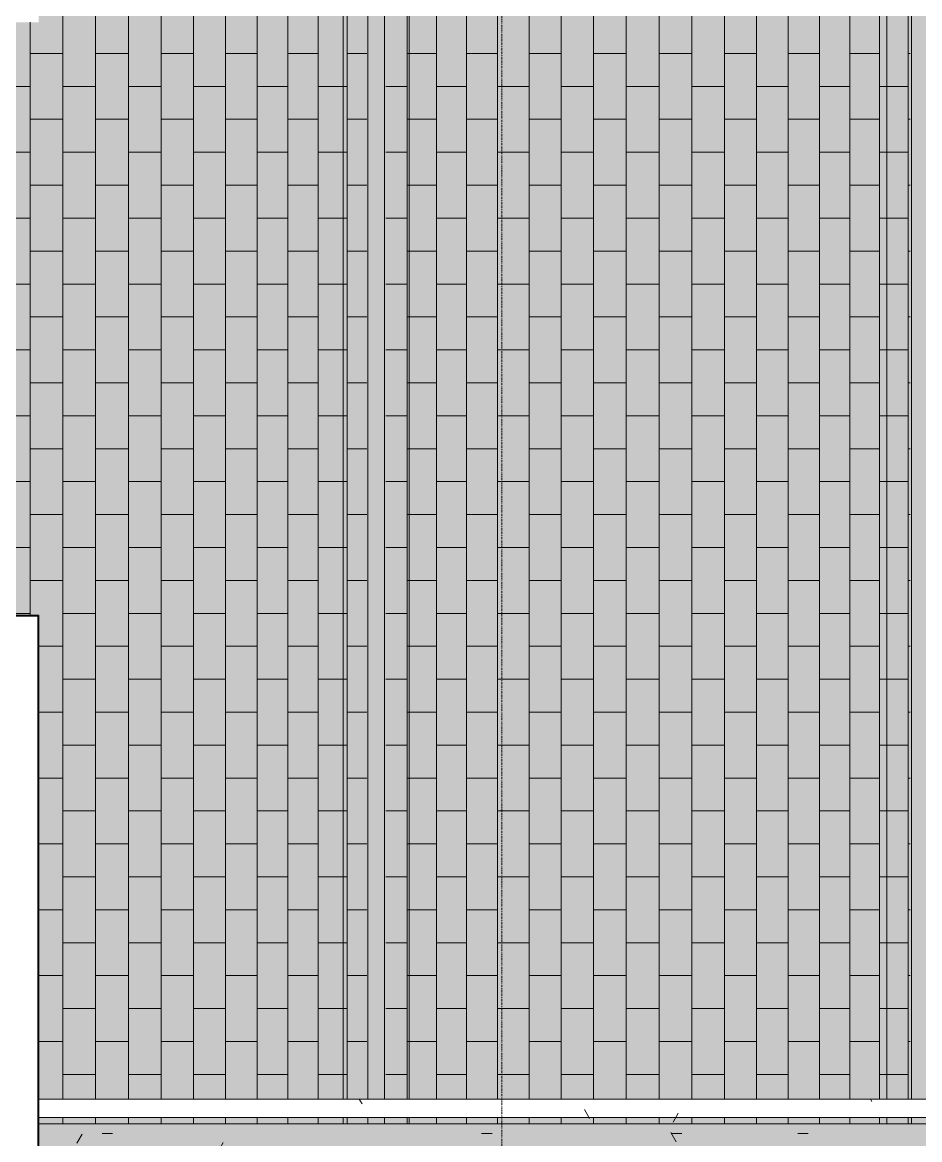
# Model space of a CAD drawing. Header units: inches. Extents: x -956 to 966, y -1111 to 895.
# Drawn here: x -654.8 to -545.8, y 37.7 to 173.4 of the extents above; entities that cross this region are included whole.
import ezdxf

# ---------------------------------------------------------------- set-up
doc = ezdxf.new("R2010")
doc.units = ezdxf.units.IN
doc.header["$MEASUREMENT"] = 0
doc.linetypes.add('Grid Line 1_4_', pattern=[0.4375, 0.25, -0.0625, 0.0625, -0.0625])
for name, color, linetype, lineweight in [('A-CLNG', 13, 'Continuous', 13), ('A-CLNG-PATT', 13, 'Continuous', 13), ('E-LITE-EQPM', 33, 'Continuous', 9), ('I-WALL', 2, 'Continuous', 13), ('S-GRID', 1, 'Continuous', 9)]:
    doc.layers.add(name, color=color, linetype=linetype, lineweight=lineweight)
pattern_1 = [(0, (0, 0), (30.72, 7.68), [1.267, -21.773, 1.267, -21.773, -122.88]), (0, (0, 0), (30.72, 7.68), [-46.08, 1.267, -44.813, 1.267, -21.773, -53.76]), (0, (0, 0), (30.72, 7.68), [-115.2, 1.267, -14.093, 1.267, -37.133]), (120, (11.52, 3.84), (-22.011075, 22.7643), [1.267, -21.773, 1.267, -21.773, -122.88]), (120, (11.52, 3.84), (-22.011075, 22.7643), [-46.08, 1.267, -44.813, 1.267, -21.773, -53.76]), (120, (11.52, 3.84), (-22.011075, 22.7643), [-115.2, 1.267, -14.093, 1.267, -37.133]), (240, (15.36, 19.2), (-8.708925, -30.4443), [1.267, -21.773, 1.267, -21.773, -122.88]), (240, (15.36, 19.2), (-8.708925, -30.4443), [-46.08, 1.267, -44.813, 1.267, -21.773, -53.76]), (240, (15.36, 19.2), (-8.708925, -30.4443), [-115.2, 1.267, -14.093, 1.267, -37.133])]

# ---------------------------------------------------------------- blocks, each defined once
blk = doc.blocks.new('FP_1_12-7TH FLOOR TELECOM OVERHEAD ROUTING PLAN')
at = {"layer": 'A-CLNG-PATT', "color": 50}
for p, q in [((-608.07, 256.63), (-608.07, 42.63)), ((-604.51, 256.63), (-604.51, 42.63)), ((-600.85, 256.63), (-600.85, 42.63)), ((-597.09, 256.63), (-597.09, 42.63)), ((-593.26, 256.63), (-593.26, 42.63)), ((-589.36, 256.63), (-589.36, 42.63)), ((-585.42, 256.63), (-585.42, 42.63)), ((-581.45, 256.63), (-581.45, 42.63)), ((-577.47, 256.63), (-577.47, 42.63)), ((-573.5, 256.63), (-573.5, 42.63)), ((-569.54, 256.63), (-569.54, 42.63)), ((-565.63, 256.63), (-565.63, 42.63)), ((-561.78, 256.63), (-561.78, 42.63)), ((-557.99, 256.63), (-557.99, 42.63)), ((-554.3, 256.63), (-554.3, 42.63)), ((-550.71, 256.63), (-550.71, 42.63)), ((-547.23, 256.63), (-547.23, 42.63)), ((-607.82, 169.61), (-608.07, 169.61)), ((-604.51, 169.61), (-607.82, 169.61)), ((-597.09, 169.61), (-600.85, 169.61)), ((-589.36, 169.61), (-593.26, 169.61)), ((-581.45, 169.61), (-585.42, 169.61)), ((-573.5, 169.61), (-577.47, 169.61)), ((-565.63, 169.61), (-569.54, 169.61)), ((-557.99, 169.61), (-561.78, 169.61)), ((-550.71, 169.61), (-554.3, 169.61)), ((-546.97, 169.61), (-547.23, 169.61)), ((-608.07, 165.61), (-610.67, 165.61)), ((-600.85, 165.61), (-604.51, 165.61)), ((-593.26, 165.61), (-597.09, 165.61)), ((-585.42, 165.61), (-589.36, 165.61)), ((-577.47, 165.61), (-581.45, 165.61)), ((-569.54, 165.61), (-573.5, 165.61)), ((-561.78, 165.61), (-565.63, 165.61)), ((-554.3, 165.61), (-557.99, 165.61)), ((-549.82, 165.61), (-550.71, 165.61)), ((-547.23, 165.61), (-549.82, 165.61)), ((-607.82, 161.61), (-608.07, 161.61)), ((-604.51, 161.61), (-607.82, 161.61)), ((-597.09, 161.61), (-600.85, 161.61)), ((-589.36, 161.61), (-593.26, 161.61)), ((-581.45, 161.61), (-585.42, 161.61)), ((-573.5, 161.61), (-577.47, 161.61)), ((-565.63, 161.61), (-569.54, 161.61)), ((-557.99, 161.61), (-561.78, 161.61)), ((-550.71, 161.61), (-554.3, 161.61)), ((-546.97, 161.61), (-547.23, 161.61)), ((-608.07, 157.61), (-610.67, 157.61)), ((-600.85, 157.61), (-604.51, 157.61)), ((-593.26, 157.61), (-597.09, 157.61)), ((-585.42, 157.61), (-589.36, 157.61)), ((-577.47, 157.61), (-581.45, 157.61)), ((-569.54, 157.61), (-573.5, 157.61)), ((-561.78, 157.61), (-565.63, 157.61)), ((-554.3, 157.61), (-557.99, 157.61)), ((-549.82, 157.61), (-550.71, 157.61)), ((-547.23, 157.61), (-549.82, 157.61)), ((-607.82, 153.61), (-608.07, 153.61)), ((-604.51, 153.61), (-607.82, 153.61)), ((-597.09, 153.61), (-600.85, 153.61)), ((-589.36, 153.61), (-593.26, 153.61)), ((-581.45, 153.61), (-585.42, 153.61)), ((-573.5, 153.61), (-577.47, 153.61)), ((-565.63, 153.61), (-569.54, 153.61)), ((-557.99, 153.61), (-561.78, 153.61)), ((-550.71, 153.61), (-554.3, 153.61)), ((-546.97, 153.61), (-547.23, 153.61)), ((-608.07, 149.61), (-610.67, 149.61)), ((-600.85, 149.61), (-604.51, 149.61)), ((-593.26, 149.61), (-597.09, 149.61)), ((-585.42, 149.61), (-589.36, 149.61)), ((-577.47, 149.61), (-581.45, 149.61)), ((-569.54, 149.61), (-573.5, 149.61)), ((-561.78, 149.61), (-565.63, 149.61)), ((-554.3, 149.61), (-557.99, 149.61)), ((-549.82, 149.61), (-550.71, 149.61)), ((-547.23, 149.61), (-549.82, 149.61)), ((-607.82, 145.61), (-608.07, 145.61)), ((-604.51, 145.61), (-607.82, 145.61)), ((-597.09, 145.61), (-600.85, 145.61)), ((-589.36, 145.61), (-593.26, 145.61)), ((-581.45, 145.61), (-585.42, 145.61)), ((-573.5, 145.61), (-577.47, 145.61)), ((-565.63, 145.61), (-569.54, 145.61)), ((-557.99, 145.61), (-561.78, 145.61)), ((-550.71, 145.61), (-554.3, 145.61)), ((-546.97, 145.61), (-547.23, 145.61)), ((-608.07, 141.61), (-610.67, 141.61)), ((-600.85, 141.61), (-604.51, 141.61)), ((-593.26, 141.61), (-597.09, 141.61)), ((-585.42, 141.61), (-589.36, 141.61)), ((-577.47, 141.61), (-581.45, 141.61)), ((-569.54, 141.61), (-573.5, 141.61)), ((-561.78, 141.61), (-565.63, 141.61)), ((-554.3, 141.61), (-557.99, 141.61)), ((-549.82, 141.61), (-550.71, 141.61)), ((-547.23, 141.61), (-549.82, 141.61)), ((-607.82, 137.61), (-608.07, 137.61)), ((-604.51, 137.61), (-607.82, 137.61)), ((-597.09, 137.61), (-600.85, 137.61)), ((-589.36, 137.61), (-593.26, 137.61)), ((-581.45, 137.61), (-585.42, 137.61)), ((-573.5, 137.61), (-577.47, 137.61)), ((-565.63, 137.61), (-569.54, 137.61)), ((-557.99, 137.61), (-561.78, 137.61)), ((-550.71, 137.61), (-554.3, 137.61)), ((-546.97, 137.61), (-547.23, 137.61)), ((-608.07, 133.61), (-610.67, 133.61)), ((-600.85, 133.61), (-604.51, 133.61)), ((-593.26, 133.61), (-597.09, 133.61)), ((-585.42, 133.61), (-589.36, 133.61)), ((-577.47, 133.61), (-581.45, 133.61)), ((-569.54, 133.61), (-573.5, 133.61)), ((-561.78, 133.61), (-565.63, 133.61)), ((-554.3, 133.61), (-557.99, 133.61)), ((-549.82, 133.61), (-550.71, 133.61)), ((-547.23, 133.61), (-549.82, 133.61)), ((-607.82, 129.61), (-608.07, 129.61)), ((-604.51, 129.61), (-607.82, 129.61)), ((-597.09, 129.61), (-600.85, 129.61)), ((-589.36, 129.61), (-593.26, 129.61)), ((-581.45, 129.61), (-585.42, 129.61)), ((-573.5, 129.61), (-577.47, 129.61)), ((-565.63, 129.61), (-569.54, 129.61)), ((-557.99, 129.61), (-561.78, 129.61)), ((-550.71, 129.61), (-554.3, 129.61)), ((-546.97, 129.61), (-547.23, 129.61)), ((-608.07, 125.61), (-610.67, 125.61)), ((-600.85, 125.61), (-604.51, 125.61)), ((-593.26, 125.61), (-597.09, 125.61)), ((-585.42, 125.61), (-589.36, 125.61)), ((-577.47, 125.61), (-581.45, 125.61)), ((-569.54, 125.61), (-573.5, 125.61)), ((-561.78, 125.61), (-565.63, 125.61)), ((-554.3, 125.61), (-557.99, 125.61)), ((-549.82, 125.61), (-550.71, 125.61)), ((-547.23, 125.61), (-549.82, 125.61)), ((-607.82, 121.61), (-608.07, 121.61)), ((-604.51, 121.61), (-607.82, 121.61)), ((-597.09, 121.61), (-600.85, 121.61)), ((-589.36, 121.61), (-593.26, 121.61)), ((-581.45, 121.61), (-585.42, 121.61)), ((-573.5, 121.61), (-577.47, 121.61)), ((-565.63, 121.61), (-569.54, 121.61)), ((-557.99, 121.61), (-561.78, 121.61)), ((-550.71, 121.61), (-554.3, 121.61)), ((-546.97, 121.61), (-547.23, 121.61)), ((-608.07, 117.61), (-610.67, 117.61)), ((-600.85, 117.61), (-604.51, 117.61)), ((-593.26, 117.61), (-597.09, 117.61)), ((-585.42, 117.61), (-589.36, 117.61)), ((-577.47, 117.61), (-581.45, 117.61)), ((-569.54, 117.61), (-573.5, 117.61)), ((-561.78, 117.61), (-565.63, 117.61)), ((-554.3, 117.61), (-557.99, 117.61)), ((-549.82, 117.61), (-550.71, 117.61)), ((-547.23, 117.61), (-549.82, 117.61)), ((-607.82, 113.61), (-608.07, 113.61)), ((-604.51, 113.61), (-607.82, 113.61)), ((-597.09, 113.61), (-600.85, 113.61)), ((-589.36, 113.61), (-593.26, 113.61)), ((-581.45, 113.61), (-585.42, 113.61)), ((-573.5, 113.61), (-577.47, 113.61)), ((-565.63, 113.61), (-569.54, 113.61)), ((-557.99, 113.61), (-561.78, 113.61)), ((-550.71, 113.61), (-554.3, 113.61)), ((-546.97, 113.61), (-547.23, 113.61)), ((-608.07, 109.61), (-610.67, 109.61)), ((-600.85, 109.61), (-604.51, 109.61)), ((-593.26, 109.61), (-597.09, 109.61)), ((-585.42, 109.61), (-589.36, 109.61)), ((-577.47, 109.61), (-581.45, 109.61)), ((-569.54, 109.61), (-573.5, 109.61)), ((-561.78, 109.61), (-565.63, 109.61)), ((-554.3, 109.61), (-557.99, 109.61)), ((-549.82, 109.61), (-550.71, 109.61)), ((-547.23, 109.61), (-549.82, 109.61)), ((-607.82, 105.61), (-608.07, 105.61)), ((-604.51, 105.61), (-607.82, 105.61)), ((-597.09, 105.61), (-600.85, 105.61)), ((-589.36, 105.61), (-593.26, 105.61)), ((-581.45, 105.61), (-585.42, 105.61)), ((-573.5, 105.61), (-577.47, 105.61)), ((-565.63, 105.61), (-569.54, 105.61)), ((-557.99, 105.61), (-561.78, 105.61)), ((-550.71, 105.61), (-554.3, 105.61)), ((-546.97, 105.61), (-547.23, 105.61)), ((-608.07, 101.61), (-610.67, 101.61)), ((-600.85, 101.61), (-604.51, 101.61)), ((-593.26, 101.61), (-597.09, 101.61)), ((-585.42, 101.61), (-589.36, 101.61)), ((-577.47, 101.61), (-581.45, 101.61)), ((-569.54, 101.61), (-573.5, 101.61)), ((-561.78, 101.61), (-565.63, 101.61)), ((-554.3, 101.61), (-557.99, 101.61)), ((-549.82, 101.61), (-550.71, 101.61)), ((-547.23, 101.61), (-549.82, 101.61)), ((-607.82, 97.61), (-608.07, 97.61)), ((-604.51, 97.61), (-607.82, 97.61)), ((-597.09, 97.61), (-600.85, 97.61)), ((-589.36, 97.61), (-593.26, 97.61)), ((-581.45, 97.61), (-585.42, 97.61)), ((-573.5, 97.61), (-577.47, 97.61)), ((-565.63, 97.61), (-569.54, 97.61)), ((-557.99, 97.61), (-561.78, 97.61)), ((-550.71, 97.61), (-554.3, 97.61)), ((-546.97, 97.61), (-547.23, 97.61)), ((-608.07, 93.61), (-610.67, 93.61)), ((-600.85, 93.61), (-604.51, 93.61)), ((-593.26, 93.61), (-597.09, 93.61)), ((-585.42, 93.61), (-589.36, 93.61)), ((-577.47, 93.61), (-581.45, 93.61)), ((-569.54, 93.61), (-573.5, 93.61)), ((-561.78, 93.61), (-565.63, 93.61)), ((-554.3, 93.61), (-557.99, 93.61)), ((-549.82, 93.61), (-550.71, 93.61)), ((-547.23, 93.61), (-549.82, 93.61)), ((-607.82, 89.61), (-608.07, 89.61)), ((-604.51, 89.61), (-607.82, 89.61)), ((-597.09, 89.61), (-600.85, 89.61)), ((-589.36, 89.61), (-593.26, 89.61)), ((-581.45, 89.61), (-585.42, 89.61)), ((-573.5, 89.61), (-577.47, 89.61)), ((-565.63, 89.61), (-569.54, 89.61)), ((-557.99, 89.61), (-561.78, 89.61)), ((-550.71, 89.61), (-554.3, 89.61)), ((-546.97, 89.61), (-547.23, 89.61)), ((-608.07, 85.61), (-610.67, 85.61)), ((-600.85, 85.61), (-604.51, 85.61)), ((-593.26, 85.61), (-597.09, 85.61)), ((-585.42, 85.61), (-589.36, 85.61)), ((-577.47, 85.61), (-581.45, 85.61)), ((-569.54, 85.61), (-573.5, 85.61)), ((-561.78, 85.61), (-565.63, 85.61)), ((-554.3, 85.61), (-557.99, 85.61)), ((-549.82, 85.61), (-550.71, 85.61)), ((-547.23, 85.61), (-549.82, 85.61)), ((-607.82, 81.61), (-608.07, 81.61)), ((-604.51, 81.61), (-607.82, 81.61)), ((-597.09, 81.61), (-600.85, 81.61)), ((-589.36, 81.61), (-593.26, 81.61)), ((-581.45, 81.61), (-585.42, 81.61)), ((-573.5, 81.61), (-577.47, 81.61)), ((-565.63, 81.61), (-569.54, 81.61)), ((-557.99, 81.61), (-561.78, 81.61)), ((-550.71, 81.61), (-554.3, 81.61)), ((-546.97, 81.61), (-547.23, 81.61)), ((-608.07, 77.61), (-610.67, 77.61)), ((-600.85, 77.61), (-604.51, 77.61)), ((-593.26, 77.61), (-597.09, 77.61)), ((-585.42, 77.61), (-589.36, 77.61)), ((-577.47, 77.61), (-581.45, 77.61)), ((-569.54, 77.61), (-573.5, 77.61)), ((-561.78, 77.61), (-565.63, 77.61)), ((-554.3, 77.61), (-557.99, 77.61)), ((-549.82, 77.61), (-550.71, 77.61)), ((-547.23, 77.61), (-549.82, 77.61)), ((-607.82, 73.61), (-608.07, 73.61)), ((-604.51, 73.61), (-607.82, 73.61)), ((-597.09, 73.61), (-600.85, 73.61)), ((-589.36, 73.61), (-593.26, 73.61)), ((-581.45, 73.61), (-585.42, 73.61)), ((-573.5, 73.61), (-577.47, 73.61)), ((-565.63, 73.61), (-569.54, 73.61)), ((-557.99, 73.61), (-561.78, 73.61)), ((-550.71, 73.61), (-554.3, 73.61)), ((-546.97, 73.61), (-547.23, 73.61)), ((-608.07, 69.61), (-610.67, 69.61)), ((-600.85, 69.61), (-604.51, 69.61)), ((-593.26, 69.61), (-597.09, 69.61)), ((-585.42, 69.61), (-589.36, 69.61)), ((-577.47, 69.61), (-581.45, 69.61)), ((-569.54, 69.61), (-573.5, 69.61)), ((-561.78, 69.61), (-565.63, 69.61)), ((-554.3, 69.61), (-557.99, 69.61)), ((-549.82, 69.61), (-550.71, 69.61)), ((-547.23, 69.61), (-549.82, 69.61)), ((-607.82, 65.61), (-608.07, 65.61)), ((-604.51, 65.61), (-607.82, 65.61)), ((-597.09, 65.61), (-600.85, 65.61)), ((-589.36, 65.61), (-593.26, 65.61)), ((-581.45, 65.61), (-585.42, 65.61)), ((-573.5, 65.61), (-577.47, 65.61)), ((-565.63, 65.61), (-569.54, 65.61)), ((-557.99, 65.61), (-561.78, 65.61)), ((-550.71, 65.61), (-554.3, 65.61)), ((-546.97, 65.61), (-547.23, 65.61)), ((-608.07, 61.61), (-610.67, 61.61)), ((-600.85, 61.61), (-604.51, 61.61)), ((-593.26, 61.61), (-597.09, 61.61)), ((-585.42, 61.61), (-589.36, 61.61)), ((-577.47, 61.61), (-581.45, 61.61)), ((-569.54, 61.61), (-573.5, 61.61)), ((-561.78, 61.61), (-565.63, 61.61)), ((-554.3, 61.61), (-557.99, 61.61)), ((-549.82, 61.61), (-550.71, 61.61)), ((-547.23, 61.61), (-549.82, 61.61)), ((-607.82, 57.61), (-608.07, 57.61)), ((-604.51, 57.61), (-607.82, 57.61)), ((-597.09, 57.61), (-600.85, 57.61)), ((-589.36, 57.61), (-593.26, 57.61)), ((-581.45, 57.61), (-585.42, 57.61)), ((-573.5, 57.61), (-577.47, 57.61)), ((-565.63, 57.61), (-569.54, 57.61)), ((-557.99, 57.61), (-561.78, 57.61)), ((-550.71, 57.61), (-554.3, 57.61)), ((-546.97, 57.61), (-547.23, 57.61)), ((-608.07, 53.61), (-610.67, 53.61)), ((-600.85, 53.61), (-604.51, 53.61)), ((-593.26, 53.61), (-597.09, 53.61)), ((-585.42, 53.61), (-589.36, 53.61)), ((-577.47, 53.61), (-581.45, 53.61)), ((-569.54, 53.61), (-573.5, 53.61)), ((-561.78, 53.61), (-565.63, 53.61)), ((-554.3, 53.61), (-557.99, 53.61)), ((-549.82, 53.61), (-550.71, 53.61)), ((-547.23, 53.61), (-549.82, 53.61)), ((-607.82, 49.61), (-608.07, 49.61)), ((-604.51, 49.61), (-607.82, 49.61)), ((-597.09, 49.61), (-600.85, 49.61)), ((-589.36, 49.61), (-593.26, 49.61)), ((-581.45, 49.61), (-585.42, 49.61)), ((-573.5, 49.61), (-577.47, 49.61)), ((-565.63, 49.61), (-569.54, 49.61)), ((-557.99, 49.61), (-561.78, 49.61)), ((-550.71, 49.61), (-554.3, 49.61)), ((-546.97, 49.61), (-547.23, 49.61)), ((-608.07, 45.61), (-610.67, 45.61)), ((-600.85, 45.61), (-604.51, 45.61)), ((-593.26, 45.61), (-597.09, 45.61)), ((-585.42, 45.61), (-589.36, 45.61)), ((-577.47, 45.61), (-581.45, 45.61)), ((-569.54, 45.61), (-573.5, 45.61)), ((-561.78, 45.61), (-565.63, 45.61)), ((-554.3, 45.61), (-557.99, 45.61)), ((-549.82, 45.61), (-550.71, 45.61)), ((-547.23, 45.61), (-549.82, 45.61)), ((-608.07, 40.38), (-608.07, 39.63)), ((-604.51, 40.38), (-604.51, 39.63)), ((-600.85, 40.38), (-600.85, 39.63)), ((-597.09, 40.38), (-597.09, 39.63)), ((-593.26, 40.38), (-593.26, 39.63)), ((-589.36, 40.38), (-589.36, 39.63)), ((-585.42, 40.38), (-585.42, 39.63)), ((-581.45, 40.38), (-581.45, 39.63)), ((-577.47, 40.38), (-577.47, 39.63)), ((-573.5, 40.38), (-573.5, 39.63)), ((-569.54, 40.38), (-569.54, 39.63)), ((-565.63, 40.38), (-565.63, 39.63)), ((-561.78, 40.38), (-561.78, 39.63)), ((-557.99, 40.38), (-557.99, 39.63)), ((-554.3, 40.38), (-554.3, 39.63)), ((-550.71, 40.38), (-550.71, 39.63)), ((-547.23, 40.38), (-547.23, 39.63))]:
    blk.add_line(p, q, dxfattribs=at)
blk = doc.blocks.new('FP_1_13-7TH FLOOR TELECOM OVERHEAD ROUTING PLAN')
at = {"layer": 'A-CLNG-PATT', "color": 50}
for p, q in [((-649.88, 256.63), (-649.88, 42.63)), ((-645.9, 256.63), (-645.9, 42.63)), ((-641.92, 256.63), (-641.92, 42.63)), ((-637.95, 256.63), (-637.95, 42.63)), ((-634.02, 256.63), (-634.02, 42.63)), ((-630.12, 256.63), (-630.12, 42.63)), ((-626.29, 256.63), (-626.29, 42.63)), ((-622.54, 256.63), (-622.54, 42.63)), ((-618.88, 256.63), (-618.88, 42.63)), ((-615.34, 256.63), (-615.34, 42.63)), ((-653.83, 173.39), (-653.83, 101.39)), ((-649.88, 169.61), (-653.83, 169.61)), ((-641.92, 169.61), (-645.9, 169.61)), ((-634.02, 169.61), (-637.95, 169.61)), ((-626.29, 169.61), (-630.12, 169.61)), ((-618.88, 169.61), (-622.54, 169.61)), ((-612.97, 169.61), (-615.34, 169.61)), ((-653.83, 165.61), (-657.74, 165.61)), ((-645.9, 165.61), (-649.88, 165.61)), ((-637.95, 165.61), (-641.92, 165.61)), ((-630.12, 165.61), (-634.02, 165.61)), ((-622.54, 165.61), (-626.29, 165.61)), ((-615.82, 165.61), (-618.88, 165.61)), ((-615.34, 165.61), (-615.82, 165.61)), ((-649.88, 161.61), (-653.83, 161.61)), ((-641.92, 161.61), (-645.9, 161.61)), ((-634.02, 161.61), (-637.95, 161.61)), ((-626.29, 161.61), (-630.12, 161.61)), ((-618.88, 161.61), (-622.54, 161.61)), ((-612.97, 161.61), (-615.34, 161.61)), ((-653.83, 157.61), (-657.74, 157.61)), ((-645.9, 157.61), (-649.88, 157.61)), ((-637.95, 157.61), (-641.92, 157.61)), ((-630.12, 157.61), (-634.02, 157.61)), ((-622.54, 157.61), (-626.29, 157.61)), ((-615.82, 157.61), (-618.88, 157.61)), ((-615.34, 157.61), (-615.82, 157.61)), ((-649.88, 153.61), (-653.83, 153.61)), ((-641.92, 153.61), (-645.9, 153.61)), ((-634.02, 153.61), (-637.95, 153.61)), ((-626.29, 153.61), (-630.12, 153.61)), ((-618.88, 153.61), (-622.54, 153.61)), ((-612.97, 153.61), (-615.34, 153.61)), ((-653.83, 149.61), (-657.74, 149.61)), ((-645.9, 149.61), (-649.88, 149.61)), ((-637.95, 149.61), (-641.92, 149.61)), ((-630.12, 149.61), (-634.02, 149.61)), ((-622.54, 149.61), (-626.29, 149.61)), ((-615.82, 149.61), (-618.88, 149.61)), ((-615.34, 149.61), (-615.82, 149.61)), ((-649.88, 145.61), (-653.83, 145.61)), ((-641.92, 145.61), (-645.9, 145.61)), ((-634.02, 145.61), (-637.95, 145.61)), ((-626.29, 145.61), (-630.12, 145.61)), ((-618.88, 145.61), (-622.54, 145.61)), ((-612.97, 145.61), (-615.34, 145.61)), ((-653.83, 141.61), (-657.74, 141.61)), ((-645.9, 141.61), (-649.88, 141.61)), ((-637.95, 141.61), (-641.92, 141.61)), ((-630.12, 141.61), (-634.02, 141.61)), ((-622.54, 141.61), (-626.29, 141.61)), ((-615.82, 141.61), (-618.88, 141.61)), ((-615.34, 141.61), (-615.82, 141.61)), ((-649.88, 137.61), (-653.83, 137.61)), ((-641.92, 137.61), (-645.9, 137.61)), ((-634.02, 137.61), (-637.95, 137.61)), ((-626.29, 137.61), (-630.12, 137.61)), ((-618.88, 137.61), (-622.54, 137.61)), ((-612.97, 137.61), (-615.34, 137.61)), ((-653.83, 133.61), (-657.74, 133.61)), ((-645.9, 133.61), (-649.88, 133.61)), ((-637.95, 133.61), (-641.92, 133.61)), ((-630.12, 133.61), (-634.02, 133.61)), ((-622.54, 133.61), (-626.29, 133.61)), ((-615.82, 133.61), (-618.88, 133.61)), ((-615.34, 133.61), (-615.82, 133.61)), ((-649.88, 129.61), (-653.83, 129.61)), ((-641.92, 129.61), (-645.9, 129.61)), ((-634.02, 129.61), (-637.95, 129.61)), ((-626.29, 129.61), (-630.12, 129.61)), ((-618.88, 129.61), (-622.54, 129.61)), ((-612.97, 129.61), (-615.34, 129.61)), ((-653.83, 125.61), (-657.74, 125.61)), ((-645.9, 125.61), (-649.88, 125.61)), ((-637.95, 125.61), (-641.92, 125.61)), ((-630.12, 125.61), (-634.02, 125.61)), ((-622.54, 125.61), (-626.29, 125.61)), ((-615.82, 125.61), (-618.88, 125.61)), ((-615.34, 125.61), (-615.82, 125.61)), ((-649.88, 121.61), (-653.83, 121.61)), ((-641.92, 121.61), (-645.9, 121.61)), ((-634.02, 121.61), (-637.95, 121.61)), ((-626.29, 121.61), (-630.12, 121.61)), ((-618.88, 121.61), (-622.54, 121.61)), ((-612.97, 121.61), (-615.34, 121.61)), ((-653.83, 117.61), (-657.74, 117.61)), ((-645.9, 117.61), (-649.88, 117.61)), ((-637.95, 117.61), (-641.92, 117.61)), ((-630.12, 117.61), (-634.02, 117.61)), ((-622.54, 117.61), (-626.29, 117.61)), ((-615.82, 117.61), (-618.88, 117.61)), ((-615.34, 117.61), (-615.82, 117.61)), ((-649.88, 113.61), (-653.83, 113.61)), ((-641.92, 113.61), (-645.9, 113.61)), ((-634.02, 113.61), (-637.95, 113.61)), ((-626.29, 113.61), (-630.12, 113.61)), ((-618.88, 113.61), (-622.54, 113.61)), ((-612.97, 113.61), (-615.34, 113.61)), ((-653.83, 109.61), (-657.74, 109.61)), ((-645.9, 109.61), (-649.88, 109.61)), ((-637.95, 109.61), (-641.92, 109.61)), ((-630.12, 109.61), (-634.02, 109.61)), ((-622.54, 109.61), (-626.29, 109.61)), ((-615.82, 109.61), (-618.88, 109.61)), ((-615.34, 109.61), (-615.82, 109.61)), ((-649.88, 105.61), (-653.83, 105.61)), ((-641.92, 105.61), (-645.9, 105.61)), ((-634.02, 105.61), (-637.95, 105.61)), ((-626.29, 105.61), (-630.12, 105.61)), ((-618.88, 105.61), (-622.54, 105.61)), ((-612.97, 105.61), (-615.34, 105.61)), ((-653.83, 101.61), (-657.74, 101.61)), ((-645.9, 101.61), (-649.88, 101.61)), ((-637.95, 101.61), (-641.92, 101.61)), ((-630.12, 101.61), (-634.02, 101.61)), ((-622.54, 101.61), (-626.29, 101.61)), ((-615.82, 101.61), (-618.88, 101.61)), ((-615.34, 101.61), (-615.82, 101.61)), ((-649.88, 97.61), (-652.8, 97.61)), ((-641.92, 97.61), (-645.9, 97.61)), ((-634.02, 97.61), (-637.95, 97.61)), ((-626.29, 97.61), (-630.12, 97.61)), ((-618.88, 97.61), (-622.54, 97.61)), ((-612.97, 97.61), (-615.34, 97.61)), ((-645.9, 93.61), (-649.88, 93.61)), ((-637.95, 93.61), (-641.92, 93.61)), ((-630.12, 93.61), (-634.02, 93.61)), ((-622.54, 93.61), (-626.29, 93.61)), ((-615.82, 93.61), (-618.88, 93.61)), ((-615.34, 93.61), (-615.82, 93.61)), ((-649.88, 89.61), (-652.8, 89.61)), ((-641.92, 89.61), (-645.9, 89.61)), ((-634.02, 89.61), (-637.95, 89.61)), ((-626.29, 89.61), (-630.12, 89.61)), ((-618.88, 89.61), (-622.54, 89.61)), ((-612.97, 89.61), (-615.34, 89.61)), ((-645.9, 85.61), (-649.88, 85.61)), ((-637.95, 85.61), (-641.92, 85.61)), ((-630.12, 85.61), (-634.02, 85.61)), ((-622.54, 85.61), (-626.29, 85.61)), ((-615.82, 85.61), (-618.88, 85.61)), ((-615.34, 85.61), (-615.82, 85.61)), ((-649.88, 81.61), (-652.8, 81.61)), ((-641.92, 81.61), (-645.9, 81.61)), ((-634.02, 81.61), (-637.95, 81.61)), ((-626.29, 81.61), (-630.12, 81.61)), ((-618.88, 81.61), (-622.54, 81.61)), ((-612.97, 81.61), (-615.34, 81.61)), ((-645.9, 77.61), (-649.88, 77.61)), ((-637.95, 77.61), (-641.92, 77.61)), ((-630.12, 77.61), (-634.02, 77.61)), ((-622.54, 77.61), (-626.29, 77.61)), ((-615.82, 77.61), (-618.88, 77.61)), ((-615.34, 77.61), (-615.82, 77.61)), ((-649.88, 73.61), (-652.8, 73.61)), ((-641.92, 73.61), (-645.9, 73.61)), ((-634.02, 73.61), (-637.95, 73.61)), ((-626.29, 73.61), (-630.12, 73.61)), ((-618.88, 73.61), (-622.54, 73.61)), ((-612.97, 73.61), (-615.34, 73.61)), ((-645.9, 69.61), (-649.88, 69.61)), ((-637.95, 69.61), (-641.92, 69.61)), ((-630.12, 69.61), (-634.02, 69.61)), ((-622.54, 69.61), (-626.29, 69.61)), ((-615.82, 69.61), (-618.88, 69.61)), ((-615.34, 69.61), (-615.82, 69.61)), ((-649.88, 65.61), (-652.8, 65.61)), ((-641.92, 65.61), (-645.9, 65.61)), ((-634.02, 65.61), (-637.95, 65.61)), ((-626.29, 65.61), (-630.12, 65.61)), ((-618.88, 65.61), (-622.54, 65.61)), ((-612.97, 65.61), (-615.34, 65.61)), ((-645.9, 61.61), (-649.88, 61.61)), ((-637.95, 61.61), (-641.92, 61.61)), ((-630.12, 61.61), (-634.02, 61.61)), ((-622.54, 61.61), (-626.29, 61.61)), ((-615.82, 61.61), (-618.88, 61.61)), ((-615.34, 61.61), (-615.82, 61.61)), ((-649.88, 57.61), (-652.8, 57.61)), ((-641.92, 57.61), (-645.9, 57.61)), ((-634.02, 57.61), (-637.95, 57.61)), ((-626.29, 57.61), (-630.12, 57.61)), ((-618.88, 57.61), (-622.54, 57.61)), ((-612.97, 57.61), (-615.34, 57.61)), ((-645.9, 53.61), (-649.88, 53.61)), ((-637.95, 53.61), (-641.92, 53.61)), ((-630.12, 53.61), (-634.02, 53.61)), ((-622.54, 53.61), (-626.29, 53.61)), ((-615.82, 53.61), (-618.88, 53.61)), ((-615.34, 53.61), (-615.82, 53.61)), ((-649.88, 49.61), (-652.8, 49.61)), ((-641.92, 49.61), (-645.9, 49.61)), ((-634.02, 49.61), (-637.95, 49.61)), ((-626.29, 49.61), (-630.12, 49.61)), ((-618.88, 49.61), (-622.54, 49.61)), ((-612.97, 49.61), (-615.34, 49.61)), ((-645.9, 45.61), (-649.88, 45.61)), ((-637.95, 45.61), (-641.92, 45.61)), ((-630.12, 45.61), (-634.02, 45.61)), ((-622.54, 45.61), (-626.29, 45.61)), ((-615.82, 45.61), (-618.88, 45.61)), ((-615.34, 45.61), (-615.82, 45.61)), ((-649.88, 40.38), (-649.88, 39.63)), ((-645.9, 40.38), (-645.9, 39.63)), ((-641.92, 40.38), (-641.92, 39.63)), ((-637.95, 40.38), (-637.95, 39.63)), ((-634.02, 40.38), (-634.02, 39.63)), ((-630.12, 40.38), (-630.12, 39.63)), ((-626.29, 40.38), (-626.29, 39.63)), ((-622.54, 40.38), (-622.54, 39.63)), ((-618.88, 40.38), (-618.88, 39.63)), ((-615.34, 40.38), (-615.34, 39.63))]:
    blk.add_line(p, q, dxfattribs=at)
blk = doc.blocks.new('7th Floor Vault - 7th Floor Vault-2429340-7TH FLOOR TELECOM OVERHEAD ROUTING PLAN')
at = {"layer": 'A-CLNG', "color": 10, "lineweight": 9}
for p, q in [((-615.82, 42.63), (-615.82, 256.63)), ((-615.82, 42.63), (-615.82, 256.63)), ((-612.82, 42.63), (-612.82, 256.63)), ((-610.82, 42.63), (-610.82, 256.63)), ((-607.82, 42.63), (-607.82, 256.63)), ((-607.82, 42.63), (-607.82, 256.63)), ((-549.82, 42.63), (-549.82, 256.63)), ((-549.82, 42.63), (-549.82, 256.63)), ((-546.82, 42.63), (-546.82, 256.63)), ((-615.8, 39.63), (-652.8, 39.63)), ((-615.82, 39.63), (-652.8, 39.63)), ((-615.82, 39.63), (-615.82, 40.38)), ((-615.82, 39.63), (-615.82, 40.38)), ((-607.82, 39.63), (-615.82, 39.63)), ((-615.82, 39.63), (-612.82, 39.63)), ((-612.82, 39.63), (-615.82, 39.63)), ((-612.82, 39.63), (-615.8, 39.63)), ((-612.82, 39.63), (-612.82, 40.38)), ((-610.82, 39.63), (-612.82, 39.63)), ((-610.82, 39.63), (-610.82, 40.38)), ((-607.84, 39.63), (-610.82, 39.63)), ((-610.82, 39.63), (-607.82, 39.63)), ((-607.82, 39.63), (-610.82, 39.63)), ((-586.57, 39.63), (-607.84, 39.63)), ((-607.82, 39.63), (-607.82, 40.38)), ((-607.82, 39.63), (-607.82, 40.38)), ((-549.82, 39.63), (-607.82, 39.63)), ((-549.8, 39.63), (-586.57, 39.63)), ((-549.82, 39.63), (-549.82, 40.38)), ((-549.82, 39.63), (-549.82, 40.38)), ((-541.82, 39.63), (-549.82, 39.63)), ((-549.82, 39.63), (-546.82, 39.63)), ((-546.82, 39.63), (-549.82, 39.63)), ((-546.82, 39.63), (-549.8, 39.63)), ((-546.82, 39.63), (-546.82, 40.38)), ((-544.82, 39.63), (-546.82, 39.63))]:
    blk.add_line(p, q, dxfattribs=at)
for name in ['FP_1_13-7TH FLOOR TELECOM OVERHEAD ROUTING PLAN', 'FP_1_12-7TH FLOOR TELECOM OVERHEAD ROUTING PLAN']:
    blk.add_blockref(name, (0, 0), dxfattribs=at)
blk = doc.blocks.new('Lighting - Pendant-Finelite-HP4-D - HP-4 D-8_-SO-3000K-120-FA-SC-3361575-7TH FLOOR TELECOM OVERHEAD ROUTING PLAN')
at = {"layer": 'E-LITE-EQPM', "color": 9}
for p, q in [((48, 2), (-48, 2)), ((-48, 2), (-48, -2)), ((47.875, 1.875), (-47.875, 1.875)), ((-47.875, 1.875), (-47.875, -1.875)), ((-47.875, 1.875), (47.875, 1.875)), ((-47.875, -1.875), (-47.875, 1.875)), ((47.875, -1.875), (47.875, 1.875)), ((47.875, 1.875), (47.875, -1.875)), ((48, -2), (48, 2)), ((-48, -2), (48, -2)), ((-47.875, -1.875), (47.875, -1.875)), ((47.875, -1.875), (-47.875, -1.875))]:
    blk.add_line(p, q, dxfattribs=at)

msp = doc.modelspace()

# ---------------------------------------------------------------- hatches: boundary and pattern name
at = {"layer": 'A-CLNG-PATT'}
h = msp.add_hatch(dxfattribs=at)
h.set_pattern_fill('FP1_12', color=253, style=0, pattern_type=2)
h.set_pattern_definition(pattern_1)
h.paths.add_polyline_path([(-294.34, -537.62), (-227.98, -537.62), (-227.98, -527.62), (-219.98, -527.62), (-219.98, -509.12), (-210.98, -509.12), (-210.98, -364.18), (-211.98, -364.18), (-211.98, -243.37), (-299.98, -243.37), (-299.98, -537.62)], flags=0)
h.paths.add_polyline_path([(-606.23, -537.62), (-602.07, -537.62), (-602.07, -532.87), (-606.23, -532.87), (-606.23, -535.37)], flags=0)
h.paths.add_polyline_path([(-561.64, -537.62), (-356.48, -537.62), (-356.48, -525.62), (-323.98, -525.62), (-323.98, -537.62), (-305.35, -537.62), (-305.35, -525.37), (-321.35, -525.37), (-321.35, -427.37), (-305.35, -427.37), (-305.35, -243.37), (-386.84, -243.37), (-386.84, -318.61), (-390.84, -318.61), (-390.84, -243.37), (-496.9, -243.37), (-496.9, -318.61), (-500.9, -318.61), (-500.9, -243.37), (-562.04, -243.37), (-562.04, -427.37), (-500.9, -427.37), (-500.9, -402.61), (-496.9, -402.61), (-496.9, -427.37), (-390.84, -427.37), (-390.84, -402.61), (-386.84, -402.61), (-386.84, -427.37), (-370.04, -427.37), (-370.04, -525.37), (-578.04, -525.37), (-578.04, -243.37), (-578.35, -243.37), (-578.35, -528.62), (-563.48, -528.62), (-563.48, -537.62)], flags=0)
h.paths.add_polyline_path([(-567.73, -537.62), (-567.73, -532.87), (-578.07, -532.87), (-578.07, -537.62), (-572.48, -537.62)], flags=0)
h.paths.add_polyline_path([(-352.23, -537.62), (-349.48, -537.62), (-349.48, -529.87), (-352.23, -529.87), (-352.23, -536.61)], flags=0)
h.paths.add_polyline_path([(-680.44, -535.37), (-610.48, -535.37), (-610.48, -528.62), (-583.23, -528.62), (-583.23, -526.62), (-662.91, -526.62), (-662.91, -498.61), (-665.8, -498.61), (-665.8, -402.61), (-661.8, -402.61), (-661.8, -428.62), (-583.23, -428.62), (-583.23, -422.62), (-598.91, -422.62), (-598.91, -386.62), (-662.91, -386.62), (-662.91, -318.61), (-665.8, -318.61), (-665.8, -243.37), (-666.35, -243.37), (-666.35, -246.62), (-730.35, -246.62), (-730.35, -243.37), (-762.35, -243.37), (-762.35, -246.62), (-771.86, -246.62), (-771.86, -288.62), (-694.91, -288.62), (-694.91, -386.62), (-790.91, -386.62), (-790.91, -288.62), (-775.86, -288.62), (-775.86, -246.62), (-842.35, -246.62), (-842.35, -243.37), (-853.35, -243.37), (-853.35, -535.37), (-710.14, -535.37)], flags=0)
h.paths.add_polyline_path([(-834.85, -526.62), (-850.85, -526.62), (-850.85, -428.62), (-706.85, -428.62), (-706.85, -526.62), (-828.94, -526.62)], flags=0)
h.paths.add_polyline_path([(-255.48, -481.68), (-256.53, -481.54), (-257.51, -481.14), (-258.35, -480.49), (-259, -479.65), (-259.4, -478.67), (-259.54, -477.62), (-259.4, -476.57), (-259, -475.59), (-258.35, -474.75), (-257.51, -474.1), (-256.53, -473.7), (-255.48, -473.56), (-254.43, -473.7), (-253.45, -474.1), (-252.6, -474.75), (-251.96, -475.59), (-251.55, -476.57), (-251.41, -477.62), (-251.55, -478.67), (-251.96, -479.65), (-252.6, -480.49), (-253.45, -481.14), (-254.43, -481.54)], flags=0)
h.paths.add_polyline_path([(-255.48, -421.68), (-256.53, -421.54), (-257.51, -421.14), (-258.35, -420.49), (-259, -419.65), (-259.4, -418.67), (-259.54, -417.62), (-259.4, -416.57), (-259, -415.59), (-258.35, -414.75), (-257.51, -414.1), (-256.53, -413.7), (-255.48, -413.56), (-254.43, -413.7), (-253.45, -414.1), (-252.6, -414.75), (-251.96, -415.59), (-251.55, -416.57), (-251.41, -417.62), (-251.55, -418.67), (-251.96, -419.65), (-252.6, -420.49), (-253.45, -421.14), (-254.43, -421.54)], flags=0)
h.paths.add_polyline_path([(-255.48, -361.68), (-256.53, -361.54), (-257.51, -361.14), (-258.35, -360.49), (-259, -359.65), (-259.4, -358.67), (-259.54, -357.62), (-259.4, -356.57), (-259, -355.59), (-258.35, -354.75), (-257.51, -354.1), (-256.53, -353.7), (-255.48, -353.56), (-254.43, -353.7), (-253.45, -354.1), (-252.6, -354.75), (-251.96, -355.59), (-251.55, -356.57), (-251.41, -357.62), (-251.55, -358.67), (-251.96, -359.65), (-252.6, -360.49), (-253.45, -361.14), (-254.43, -361.54)], flags=0)
h.paths.add_polyline_path([(-255.48, -301.68), (-256.53, -301.54), (-257.51, -301.14), (-258.35, -300.49), (-259, -299.65), (-259.4, -298.67), (-259.54, -297.62), (-259.4, -296.57), (-259, -295.59), (-258.35, -294.75), (-257.51, -294.1), (-256.53, -293.7), (-255.48, -293.56), (-254.43, -293.7), (-253.45, -294.1), (-252.6, -294.75), (-251.96, -295.59), (-251.55, -296.57), (-251.41, -297.62), (-251.55, -298.67), (-251.96, -299.65), (-252.6, -300.49), (-253.45, -301.14), (-254.43, -301.54)], flags=0)
h.paths.add_polyline_path([(-661.8, -288.62), (-598.91, -288.62), (-598.91, -252.62), (-583.23, -252.62), (-583.23, -243.37), (-661.8, -243.37), (-661.8, -282.19)], flags=0)
h.paths.add_polyline_path([(-258.35, -241.12), (-257.53, -241.12), (-258.35, -240.49), (-259, -239.65), (-259.4, -238.67), (-259.54, -237.62), (-259.4, -236.57), (-259, -235.59), (-258.35, -234.75), (-257.51, -234.1), (-256.53, -233.7), (-255.48, -233.56), (-254.43, -233.7), (-253.45, -234.1), (-252.6, -234.75), (-251.96, -235.59), (-251.55, -236.57), (-251.41, -237.62), (-251.55, -238.67), (-251.96, -239.65), (-252.6, -240.49), (-253.42, -241.12), (-211.98, -241.12), (-211.98, -209.62), (-299.98, -209.62), (-299.98, -241.12), (-259, -241.12)], flags=0)
h.paths.add_polyline_path([(-578.35, -241.12), (-578.04, -241.12), (-578.04, -231.37), (-562.04, -231.37), (-562.04, -241.12), (-500.9, -241.12), (-500.9, -222.61), (-496.9, -222.61), (-496.9, -241.12), (-390.84, -241.12), (-390.84, -222.61), (-386.84, -222.61), (-386.84, -241.12), (-305.35, -241.12), (-305.35, -209.62), (-363.1, -209.62), (-363.1, -212.62), (-337.6, -212.62), (-337.6, -238.12), (-363.1, -238.12), (-363.1, -213.62), (-559.1, -213.62), (-559.1, -209.62), (-578.35, -209.62), (-578.35, -235.91)], flags=0)
h.paths.add_polyline_path([(-621.04, -241.12), (-583.23, -241.12), (-583.23, -209.62), (-666.35, -209.62), (-666.35, -241.12), (-665.8, -241.12), (-665.8, -222.61), (-661.8, -222.61), (-661.8, -241.12), (-650.74, -241.12)], flags=0)
h.paths.add_polyline_path([(-842.35, -241.12), (-842.35, -209.62), (-853.35, -209.62), (-853.35, -241.12)], flags=0)
h.paths.add_polyline_path([(-762.35, -241.12), (-730.35, -241.12), (-730.35, -209.62), (-762.35, -209.62), (-762.35, -222.78)], flags=0)
h.paths.add_polyline_path([(-578.35, -207.37), (-559.1, -207.37), (-559.1, -197.62), (-578.35, -197.62), (-578.35, -202.98)], flags=0)
h.paths.add_polyline_path([(-363.1, -207.37), (-305.35, -207.37), (-305.35, -197.62), (-363.1, -197.62), (-363.1, -202.98)], flags=0)
h.paths.add_polyline_path([(-294.34, -207.37), (-211.98, -207.37), (-211.98, -186.24), (-210.98, -186.24), (-210.98, -48.37), (45.27, -48.37), (45.27, -53.62), (99.27, -53.62), (99.27, -48.37), (317.04, -48.37), (317.04, 11.88), (228.2, 11.88), (228.2, 5.39), (224.2, 5.39), (224.2, 11.88), (-11.8, 11.88), (-11.8, 5.39), (-15.8, 5.39), (-15.8, 11.88), (-363.1, 11.88), (-363.1, 37.38), (-340.48, 37.38), (-340.48, 40.38), (-412.8, 40.38), (-412.8, 8.88), (-336.96, 8.84), (-336.96, 6.63), (-412.8, 6.63), (-412.8, 5.39), (-416.8, 5.39), (-416.8, 6.63), (-532.8, 6.63), (-532.8, 5.39), (-536.8, 5.39), (-536.8, 6.63), (-652.8, 6.63), (-652.8, 5.39), (-656.8, 5.39), (-656.8, 6.63), (-772.86, 6.63), (-772.86, 5.39), (-776.86, 5.39), (-776.86, 6.63), (-853.35, 6.63), (-853.35, -192.24), (-838.91, -192.24), (-838.91, -190.24), (-318.91, -190.24), (-318.91, -192.24), (-299.98, -192.24), (-299.98, -207.37)], flags=0)
h.paths.add_polyline_path([(-583.23, -207.37), (-583.23, -197.62), (-666.35, -197.62), (-666.35, -207.37), (-591.34, -207.37)], flags=0)
h.paths.add_polyline_path([(-853.35, -207.37), (-842.35, -207.37), (-842.35, -197.62), (-853.35, -197.62), (-853.35, -202.98)], flags=0)
h.paths.add_polyline_path([(-739.84, -207.37), (-730.35, -207.37), (-730.35, -197.62), (-762.35, -197.62), (-762.35, -207.37)], flags=0)
h.paths.add_polyline_path([(-772.92, -162.61), (-776.8, -162.61), (-776.8, -66.61), (-772.8, -66.61), (-772.8, -162.61)], flags=0)
h.paths.add_polyline_path([(-532.92, -162.61), (-536.8, -162.61), (-536.8, -66.61), (-532.8, -66.61), (-532.8, -162.61)], flags=0)
h.paths.add_polyline_path([(-656.8, -162.61), (-656.8, -66.61), (-652.8, -66.61), (-652.8, -162.61), (-656.67, -162.61)], flags=0)
h.paths.add_polyline_path([(-416.8, -162.61), (-416.8, -66.61), (-412.8, -66.61), (-412.8, -162.61), (-416.67, -162.61)], flags=0)
h.paths.add_polyline_path([(-280.92, -162.61), (-284.8, -162.61), (-284.8, -66.61), (-280.8, -66.61), (-280.8, -162.61), (-280.92, -162.61)], flags=0)
h.paths.add_polyline_path([(-769.54, 8.88), (-656.8, 8.88), (-656.8, 40.38), (-772.86, 40.38), (-772.86, 8.88)], flags=0)
h.paths.add_polyline_path([(-621.04, 8.88), (-536.8, 8.88), (-536.8, 40.38), (-652.8, 40.38), (-652.8, 8.88), (-650.74, 8.88)], flags=0)
h.paths.add_polyline_path([(-776.86, 8.88), (-776.86, 40.38), (-853.35, 40.38), (-853.35, 8.88), (-799.24, 8.88)], flags=0)
h.paths.add_polyline_path([(-416.8, 8.88), (-416.8, 40.38), (-532.8, 40.38), (-532.8, 8.88), (-442.84, 8.88)], flags=0)
h.paths.add_polyline_path([(121.46, 14.13), (224.2, 14.13), (224.2, 35.13), (116.9, 35.13), (116.9, 14.13)], flags=0)
h.paths.add_polyline_path([(62.06, 14.13), (91.4, 14.13), (91.4, 35.13), (-11.8, 35.13), (-11.8, 14.13), (32.36, 14.13)], flags=0)
h.paths.add_polyline_path([(-95.08, 14.13), (-15.8, 14.13), (-15.8, 35.13), (-95.08, 35.13), (-95.08, 27.07), (-124.33, 27.07), (-124.33, 14.13), (-116.14, 14.13)], flags=0)
h.paths.add_polyline_path([(228.2, 14.13), (317.04, 14.13), (317.04, 35.13), (228.2, 35.13), (228.2, 34.65)], flags=0)
h.paths.add_polyline_path([(-335.1, 17.26), (-335.1, 41.51), (-335.6, 41.51), (-335.6, 17.26)], flags=0)
h.paths.add_polyline_path([(94.52, 34.26), (114.65, 34.26), (114.65, 35.13), (93.65, 35.13), (93.65, 34.26)], flags=0)
h.paths.add_polyline_path([(240.26, 37.38), (317.04, 37.38), (317.04, 58.26), (315.04, 58.26), (315.04, 261.88), (228.2, 261.88), (228.2, 173.39), (224.2, 173.39), (224.2, 261.88), (-11.8, 261.88), (-11.8, 173.39), (-15.8, 173.39), (-15.8, 261.88), (-95.08, 261.88), (-95.08, 225.07), (-94.33, 225.05), (-94.33, 126.07), (-95.08, 126.07), (-95.08, 37.38), (-15.8, 37.38), (-15.8, 101.39), (-11.8, 101.39), (-11.8, 37.38), (224.2, 37.38), (224.2, 101.39), (228.2, 101.39), (228.2, 37.38)], flags=0)
h.paths.add_polyline_path([(-412.8, 42.63), (-340.48, 42.63), (-340.48, 256.63), (-412.8, 256.63), (-412.8, 173.39), (-416.8, 173.39), (-416.8, 256.63), (-532.8, 256.63), (-532.8, 173.39), (-536.8, 173.39), (-536.8, 256.63), (-652.8, 256.63), (-652.8, 173.39), (-656.8, 173.39), (-656.8, 256.63), (-772.8, 256.63), (-772.8, 173.39), (-776.8, 173.39), (-776.8, 256.63), (-853.35, 256.63), (-853.35, 42.63), (-776.86, 42.63), (-776.86, 101.39), (-772.86, 101.39), (-772.86, 42.63), (-656.8, 42.63), (-656.8, 101.39), (-652.8, 101.39), (-652.8, 42.63), (-536.8, 42.63), (-536.8, 101.39), (-532.8, 101.39), (-532.8, 42.63), (-416.8, 42.63), (-416.8, 101.39), (-412.8, 101.39), (-412.8, 74.26)], flags=0)
h.paths.add_polyline_path([(108.08, 52.39), (104.2, 52.39), (104.2, 100.39), (108.2, 100.39), (108.2, 52.39)], flags=0)
h.paths.add_polyline_path([(106.61, 173.39), (104.2, 173.39), (104.2, 221.39), (108.2, 221.39), (108.2, 173.39), (108.08, 173.39)], flags=0)
h.paths.add_polyline_path([(-652.8, 258.88), (-536.8, 258.88), (-536.8, 269.39), (-532.8, 269.39), (-532.8, 258.88), (-416.8, 258.88), (-416.8, 269.39), (-412.8, 269.39), (-412.8, 258.88), (-340.48, 258.88), (-340.48, 261.88), (-363.1, 261.88), (-363.1, 287.38), (-340.48, 287.38), (-340.48, 290.38), (-853.35, 290.38), (-853.35, 258.88), (-776.8, 258.88), (-776.8, 269.39), (-772.8, 269.39), (-772.8, 258.88), (-656.8, 258.88), (-656.8, 269.39), (-652.8, 269.39), (-652.8, 269.26)], flags=0)
h.paths.add_polyline_path([(-27.04, 264.13), (-15.8, 264.13), (-15.8, 269.39), (-11.8, 269.39), (-11.8, 264.13), (93.04, 264.13), (93.04, 285.13), (-95.08, 285.13), (-95.08, 264.13), (-48.94, 264.13)], flags=0)
h.paths.add_polyline_path([(315.04, 264.13), (315.04, 285.13), (116.9, 285.13), (116.9, 264.13), (224.2, 264.13), (224.2, 269.39), (228.2, 269.39), (228.2, 264.13), (299.66, 264.13)], flags=0)
h.paths.add_polyline_path([(-55.95, 287.38), (315.04, 287.38), (315.04, 490.26), (317.04, 490.26), (317.04, 506.51), (-95.08, 506.51), (-95.08, 423.07), (-94.33, 423.05), (-94.33, 324.07), (-95.08, 324.07), (-95.08, 287.38), (-56.74, 287.38)], flags=0)
h.paths.add_polyline_path([(-383.44, 292.63), (-340.48, 292.63), (-340.49, 506.51), (-853.35, 506.51), (-853.35, 292.63), (-413.14, 292.63)], flags=0)
h.paths.add_polyline_path([(-772.92, 341.39), (-776.8, 341.39), (-776.8, 437.39), (-772.8, 437.39), (-772.8, 341.39), (-772.92, 341.39)], flags=0)
h.paths.add_polyline_path([(-656.8, 341.39), (-656.8, 437.39), (-652.8, 437.39), (-652.8, 341.39), (-656.67, 341.39)], flags=0)
h.paths.add_polyline_path([(-536.67, 341.39), (-536.8, 341.39), (-536.8, 437.39), (-532.8, 437.39), (-532.8, 341.39), (-532.92, 341.39)], flags=0)
h.paths.add_polyline_path([(-416.8, 341.39), (-416.8, 437.39), (-412.8, 437.39), (-412.8, 341.39), (-416.67, 341.39)], flags=0)
h.paths.add_polyline_path([(108.2, 343.86), (104.2, 343.86), (104.2, 439.86), (108.2, 439.86), (108.2, 343.98)], flags=0)
h.paths.add_polyline_path([(-11.92, 343.86), (-15.8, 343.86), (-15.8, 439.86), (-11.8, 439.86), (-11.8, 343.86), (-11.92, 343.86)], flags=0)
h.paths.add_polyline_path([(224.2, 343.86), (224.2, 439.86), (228.2, 439.86), (228.2, 343.86), (224.33, 343.86)], flags=0)
h.paths.add_polyline_path([(306.4, 508.76), (317.04, 508.76), (317.04, 537.38), (407.03, 537.38), (407.03, 540.38), (228.2, 540.38), (228.2, 511.86), (224.2, 511.86), (224.2, 540.38), (-11.8, 540.38), (-11.8, 511.86), (-15.8, 511.86), (-15.8, 540.38), (-412.8, 540.38), (-412.8, 509.39), (-416.8, 509.39), (-416.8, 540.38), (-532.8, 540.38), (-532.8, 509.39), (-536.8, 509.39), (-536.8, 540.38), (-652.8, 540.38), (-652.8, 509.39), (-656.8, 509.39), (-656.8, 540.38), (-772.86, 540.38), (-772.86, 509.39), (-776.86, 509.39), (-776.86, 540.38), (-853.35, 540.38), (-853.35, 508.76), (-340.48, 508.76), (-340.48, 511.88), (-363.1, 511.88), (-363.1, 537.38), (-129.71, 537.38), (-129.71, 536.38), (-124.33, 536.38), (-124.33, 522.07), (-95.08, 522.07), (-95.08, 508.76), (299.66, 508.76)], flags=0)
h.paths.add_polyline_path([(93.65, 511.88), (91.4, 511.88), (91.4, 537.38), (116.9, 537.38), (116.9, 511.88), (114.65, 511.88)], flags=0)
h.paths.add_polyline_path([(589.87, 537.38), (589.87, 540.38), (555.53, 540.38), (555.53, 537.38), (581.81, 537.38)], flags=0)
h.paths.add_polyline_path([(294.27, 542.63), (407.03, 542.63), (407.03, 567.38), (464.2, 567.38), (464.2, 607.86), (468.2, 607.86), (468.2, 567.38), (554.2, 567.38), (554.2, 607.86), (558.2, 607.86), (558.2, 559.86), (555.53, 559.86), (555.53, 542.63), (589.87, 542.63), (589.87, 797.38), (-167.83, 797.38), (-167.83, 645.01), (-334.83, 645.01), (-334.83, 797.38), (-851.35, 797.38), (-851.35, 795.38), (-853.35, 795.38), (-853.35, 542.63), (-776.86, 542.63), (-776.86, 605.39), (-772.86, 605.39), (-772.86, 542.63), (-656.8, 542.63), (-656.8, 605.39), (-652.8, 605.39), (-652.8, 542.63), (-536.8, 542.63), (-536.8, 605.39), (-532.8, 605.39), (-532.8, 542.63), (-416.8, 542.63), (-416.8, 605.39), (-412.8, 605.39), (-412.8, 542.63), (-15.8, 542.63), (-15.8, 607.86), (-11.8, 607.86), (-11.8, 542.63), (224.2, 542.63), (224.2, 607.86), (228.2, 607.86), (228.2, 542.63), (269.96, 542.63)], flags=0)
h.paths.add_polyline_path([(-251.8, 559.86), (-255.8, 559.86), (-255.8, 607.86), (-251.8, 607.86), (-251.8, 559.98)], flags=0)
h.paths.add_polyline_path([(-131.8, 559.86), (-135.8, 559.86), (-135.8, 607.86), (-131.8, 607.86), (-131.8, 559.98)], flags=0)
h.paths.add_polyline_path([(104.33, 559.86), (104.2, 559.86), (104.2, 607.86), (108.2, 607.86), (108.2, 559.86), (106.61, 559.86)], flags=0)
h.paths.add_polyline_path([(344.2, 559.86), (344.2, 607.86), (348.2, 607.86), (348.2, 559.86), (344.33, 559.86)], flags=0)
h.paths.add_polyline_path([(-776.8, 677.39), (-776.8, 773.39), (-772.8, 773.39), (-772.8, 677.39), (-776.67, 677.39)], flags=0)
h.paths.add_polyline_path([(-656.67, 677.39), (-656.8, 677.39), (-656.8, 773.39), (-652.8, 773.39), (-652.8, 677.39), (-652.92, 677.39)], flags=0)
h.paths.add_polyline_path([(-536.67, 677.39), (-536.8, 677.39), (-536.8, 773.39), (-532.8, 773.39), (-532.8, 677.39), (-532.92, 677.39)], flags=0)
h.paths.add_polyline_path([(-416.67, 679.86), (-416.8, 679.86), (-416.8, 775.86), (-412.8, 775.86), (-412.8, 679.86), (-413.14, 679.86)], flags=0)
h.paths.add_polyline_path([(-135.67, 679.86), (-135.8, 679.86), (-135.8, 775.86), (-131.8, 775.86), (-131.8, 679.86), (-131.92, 679.86)], flags=0)
h.paths.add_polyline_path([(-11.92, 679.86), (-15.8, 679.86), (-15.8, 775.86), (-11.8, 775.86), (-11.8, 679.86)], flags=0)
h.paths.add_polyline_path([(106.61, 679.86), (104.2, 679.86), (104.2, 775.86), (108.2, 775.86), (108.2, 679.86), (108.08, 679.86)], flags=0)
h.paths.add_polyline_path([(228.08, 679.86), (224.2, 679.86), (224.2, 775.86), (228.2, 775.86), (228.2, 679.86), (228.08, 679.86)], flags=0)
h.paths.add_polyline_path([(348.08, 679.86), (344.2, 679.86), (344.2, 775.86), (348.2, 775.86), (348.2, 679.86), (348.08, 679.86)], flags=0)
h.paths.add_polyline_path([(464.2, 679.86), (464.2, 775.86), (468.2, 775.86), (468.2, 679.86), (464.33, 679.86)], flags=0)
h.paths.add_polyline_path([(-848.93, 741.36), (-848.94, 741.36), (-848.93, 789.36), (-848.49, 789.36), (-848.5, 741.36), (-848.89, 741.36)], flags=0)
h = msp.add_hatch(dxfattribs=at)
h.set_pattern_fill('FP1_12', color=253, style=0, pattern_type=2)
h.set_pattern_definition(pattern_1)
h.paths.add_polyline_path([(-337.6, 6.63), (-337.6, 11.88), (-363.1, 11.88), (-363.1, 37.38), (-340.48, 37.38), (-340.48, 42.63), (-412.8, 42.63), (-412.8, 6.63), (-338.89, 6.63)], flags=0)
h.paths.add_polyline_path([(-416.8, 6.63), (-416.8, 42.63), (-532.8, 42.63), (-532.8, 6.63), (-442.84, 6.63)], flags=0)
h.paths.add_polyline_path([(-536.8, 6.63), (-536.8, 42.63), (-652.8, 42.63), (-652.8, 6.63), (-561.64, 6.63)], flags=0)
h.paths.add_polyline_path([(-656.8, 6.63), (-656.8, 42.63), (-772.86, 42.63), (-772.86, 6.63), (-680.44, 6.63)], flags=0)
h.paths.add_polyline_path([(-776.86, 6.63), (-776.86, 42.63), (-853.35, 42.63), (-853.35, 6.63), (-799.24, 6.63)], flags=0)

# ---------------------------------------------------------------- linework, layer by layer
at = {"layer": 'A-CLNG', "color": 50}
msp.add_line((-536.8, 42.63), (-652.8, 42.63), dxfattribs=at)
at = {"layer": 'A-CLNG', "color": 253}
msp.add_line((-652.8, 42.63), (-536.8, 42.63), dxfattribs=at)
at = {"layer": 'I-WALL', "color": 50}
for p, q in [((-536.8, 42.63), (-652.8, 42.63)), ((-652.8, 40.38), (-536.8, 40.38))]:
    msp.add_line(p, q, dxfattribs=at)
at = {"layer": 'S-GRID', "linetype": 'Grid Line 1_4_'}
msp.add_line((-596.57, -581.24), (-596.57, 870.85), dxfattribs=at)

# ---------------------------------------------------------------- block references
at = {"layer": 'A-CLNG', "color": 10, "lineweight": 9}
msp.add_blockref('7th Floor Vault - 7th Floor Vault-2429340-7TH FLOOR TELECOM OVERHEAD ROUTING PLAN', (0, 0), dxfattribs=at)
at = {"layer": 'E-LITE-EQPM', "color": 9, "extrusion": (0, 0, -1), "rotation": 269.9999999999999}
msp.add_blockref('Lighting - Pendant-Finelite-HP4-D - HP-4 D-8_-SO-3000K-120-FA-SC-3361575-7TH FLOOR TELECOM OVERHEAD ROUTING PLAN', (654.8, 53.39), dxfattribs=at)

doc.saveas('drawing.dxf')
